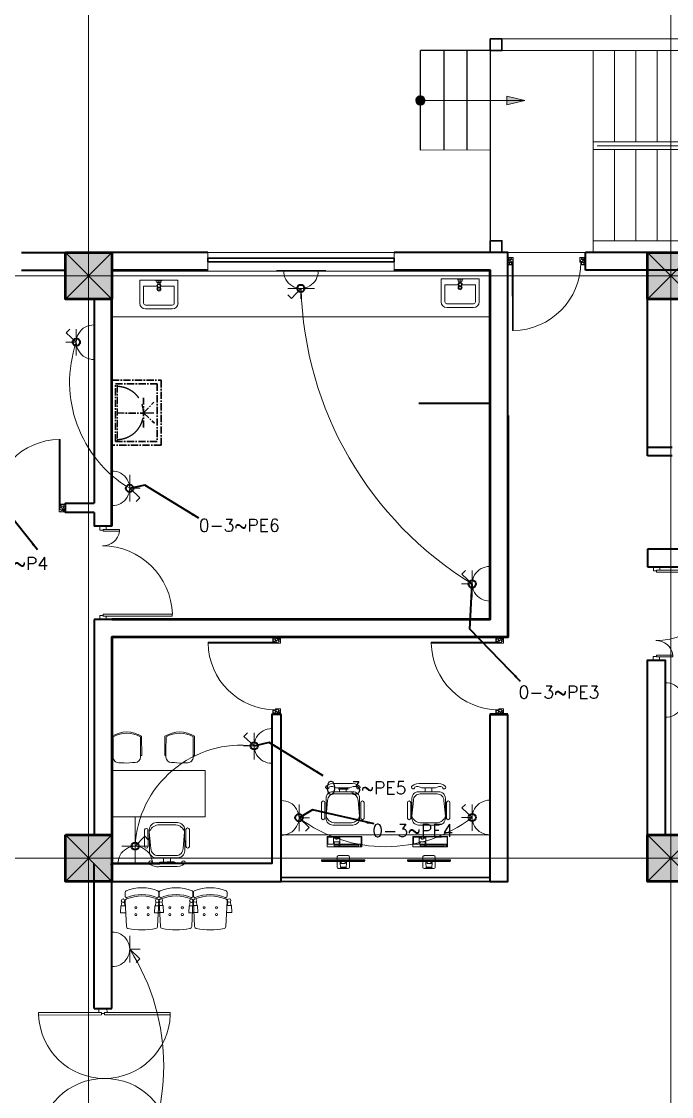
# Model space of a CAD drawing. Header units: millimetres. Extents: x 2399484 to 3337895, y 3598750 to 3969149.
# Drawn here: x 2446661 to 2455036, y 3833148 to 3846992 of the extents above; entities that cross this region are included whole.
import ezdxf

# ---------------------------------------------------------------- set-up
doc = ezdxf.new("R2010")
doc.units = ezdxf.units.MM
doc.header["$MEASUREMENT"] = 0
doc.linetypes.add('CENTER', pattern=[2, 1.25, -0.25, 0.25, -0.25])
doc.linetypes.add('DASHED', pattern=[0.75, 0.5, -0.25])
for name, color, linetype, lineweight in [('0newfurnture', 30, 'Continuous', 15), ('centreline', 52, 'CENTER', 5), ('Column-0.5', 14, 'Continuous', 50), ('Dimension- 0.15', 114, 'Continuous', 15), ('Dimension-137.5', 86, 'Continuous', 13), ('door', 41, 'Continuous', 5), ('Door Opening-0.09', 253, 'Continuous', 9), ('Frame-0.3', 24, 'Continuous', 30), ('furniture', 34, 'Continuous', 15), ('Furniture Hospital-0.09', 44, 'Continuous', 9), ('Hatch', 9, 'Continuous', 9), ('hidden lines', 205, 'DASHED', 5), ('Metal  workt-0.2', 13, 'Continuous', 20), ('Power Sockets City supply', 141, 'Continuous', 13), ('Sill Level', 140, 'Continuous', 20), ('stairs', 6, 'Continuous', 25), ('wall 0.4', 7, 'Continuous', 40), ('Wall-0.5', 7, 'Continuous', 50), ('WINDOW', 152, 'Continuous', 30), ('Windows Plan', 152, 'Continuous', 35)]:
    doc.layers.add(name, color=color, linetype=linetype, lineweight=lineweight)
doc.layers.add('power socket 3phase line', color=54, linetype='CENTER')
doc.layers.add('Wires', color=1, linetype='Continuous')
doc.styles.add('romans', font='romans.shx')
doc.styles.get("Standard").update_dxf_attribs({"font": 'arial.ttf'})
doc.dimstyles.get("Standard").update_dxf_attribs({"dimtxt": 500, "dimasz": 100, "dimexe": 100, "dimexo": 200, "dimgap": 0.09, "dimtad": 0, "dimtoh": 1, "dimdec": 0, "dimzin": 0, "dimdsep": 46, "dimtxsty": 'Standard', "dimblk": 'DOT', "dimcen": 0, "dimclrd": 256, "dimclre": 256, "dimclrt": 256, "dimadec": 0, "dimazin": 0, "dimtfac": 1, "dimtdec": 0, "dimtofl": 0, "dimtmove": 0, "dimatfit": 3, "dimfxl": 1, "dimtolj": 1, "dimtzin": 0, "dimlwd": -1, "dimlwe": -1, "dimarcsym": 1})

# ---------------------------------------------------------------- blocks, each defined once
blk = doc.blocks.new('sems')
at = {"layer": 'Dimension- 0.15', "ltscale": 5}
h = blk.add_hatch(dxfattribs=at)
h.set_pattern_fill('ANSI31', color=256, scale=25.555556)
h.set_pattern_definition([(45, (55035.0093, 4945698.8337), (-2.258813329, 2.258813329), [])])
h.paths.add_polyline_path([(2173550, 4150430), (2173550, 4150489), (2173491, 4150489, 0.414214)])
h.paths.add_polyline_path([(2173550, 4150430, 0.414214), (2173609, 4150489), (2173550, 4150489)])
h.paths.add_polyline_path([(2173550, 4150489), (2173609, 4150489, 0.414214), (2173550, 4150548)])
h.paths.add_polyline_path([(2173491, 4150489), (2173550, 4150489), (2173550, 4150548, 0.414214)])
for p, q in [((2174664, 4150546), (2174664, 4150431)), ((2174894, 4150489), (2174664, 4150546)), ((2174664, 4150431), (2174894, 4150489))]:
    blk.add_line(p, q, dxfattribs=at)
blk.add_lwpolyline([(2174664, 4150489), (2173550, 4150489)], dxfattribs=at)
blk.add_circle((2173550, 4150489), 59.1, dxfattribs=at)
blk.add_solid([(2174664, 4150546), (2174894, 4150489), (2174664, 4150431)], dxfattribs=at)
at = {"layer": 'Dimension-137.5', "ltscale": 5}
blk.add_line((2174664, 4150489), (2174894, 4150489), dxfattribs=at)
at = {"layer": 'Frame-0.3'}
for points in [[(2174450, 4151281), (2174450, 4151131), (2174600, 4151131), (2174600, 4151281)], [(2177075, 4151281), (2177075, 4151131), (2177225, 4151131), (2177225, 4151281)], [(2179700, 4151281), (2179700, 4151131), (2179850, 4151131), (2179850, 4151281)], [(2174450, 4148681), (2174450, 4148531), (2174600, 4148531), (2174600, 4148681)], [(2177075, 4148531), (2177075, 4148681), (2177225, 4148681), (2177225, 4148531)], [(2179700, 4148531), (2179700, 4148681), (2179850, 4148681), (2179850, 4148531)]]:
    blk.add_lwpolyline(points, close=True, dxfattribs=at)
at = {"layer": 'Metal  workt-0.2', "ltscale": 5}
for p, q in [((2174600, 4151281), (2179700, 4151281)), ((2175775, 4151131), (2175775, 4149956)), ((2176050, 4151131), (2176050, 4149956)), ((2176325, 4151131), (2176325, 4149956)), ((2176600, 4151131), (2176600, 4149956)), ((2176875, 4151131), (2176875, 4149956)), ((2177150, 4151131), (2177150, 4149956)), ((2177425, 4151131), (2177425, 4149956)), ((2177700, 4151131), (2177700, 4149956)), ((2177975, 4151131), (2177975, 4149956)), ((2178250, 4151131), (2178250, 4149956)), ((2178525, 4151131), (2178525, 4149956)), ((2179700, 4148681), (2179700, 4151131)), ((2175775, 4149856), (2175775, 4148681)), ((2176050, 4149856), (2176050, 4148681)), ((2176325, 4149856), (2176325, 4148681)), ((2176600, 4149856), (2176600, 4148681)), ((2176875, 4149856), (2176875, 4148681)), ((2177150, 4149856), (2177150, 4148681)), ((2177425, 4149856), (2177425, 4148681)), ((2177700, 4149856), (2177700, 4148681)), ((2177975, 4149856), (2177975, 4148681)), ((2178250, 4149856), (2178250, 4148681)), ((2178525, 4149856), (2178525, 4148681)), ((2175775, 4148531), (2174600, 4148531))]:
    blk.add_line(p, q, dxfattribs=at)
at = {"layer": 'Metal  workt-0.2'}
for points in [[(2177075, 4148531), (2179850, 4148531), (2179850, 4151131), (2174450, 4151131), (2174450, 4148531), (2174600, 4148531)], [(2179700, 4151131), (2174600, 4151131)], [(2174450, 4149851), (2173550, 4149847)], [(2179700, 4148681), (2175775, 4148681), (2175775, 4148531), (2176745, 4148531)]]:
    blk.add_lwpolyline(points, dxfattribs=at)
for points in [[(2175775, 4149956), (2175775, 4149856), (2178525, 4149856), (2178525, 4149956)], [(2175825, 4149906), (2175825, 4149906), (2178475, 4149906), (2178475, 4149906)]]:
    blk.add_lwpolyline(points, close=True, dxfattribs=at)
at = {"layer": 'stairs', "ltscale": 5}
for p, q in [((2174450, 4151281), (2174450, 4148531)), ((2173850, 4151131), (2173850, 4149848)), ((2174150, 4151131), (2174150, 4149849))]:
    blk.add_line(p, q, dxfattribs=at)
for points in [[(2173550, 4149847), (2173550, 4151131)], [(2174450, 4151131), (2173550, 4151131)]]:
    blk.add_lwpolyline(points, dxfattribs=at)
blk = doc.blocks.new('desk')
at = {"layer": 'Furniture Hospital-0.09', "lineweight": 0}
for p, q in [((82779.05, -33204.54), (82778.82, -33204.74)), ((82778.82, -33226.13), (82778.82, -33204.74)), ((82778.08, -33213.81), (82775.81, -33213.97)), ((82775.81, -33214.25), (82775.92, -33214.25)), ((82775.81, -33214.27), (82775.9, -33214.27)), ((82775.92, -33212.3), (82778.82, -33212.3)), ((82777.66, -33214.44), (82778.55, -33214.44)), ((82777.66, -33214.46), (82777.66, -33214.44)), ((82777.66, -33214.46), (82778.82, -33214.46)), ((82777.78, -33216.4), (82777.78, -33214.46)), ((82779.63, -33212.3), (82781.02, -33212.3)), ((82775.81, -33216.59), (82775.9, -33216.59)), ((82775.81, -33216.61), (82775.92, -33216.61)), ((82778.08, -33217.05), (82775.81, -33216.89)), ((82775.92, -33218.56), (82778.82, -33218.56)), ((82777.66, -33216.4), (82778.82, -33216.4)), ((82777.66, -33216.43), (82777.66, -33216.4)), ((82777.66, -33216.43), (82778.55, -33216.43)), ((82779.63, -33218.56), (82781.02, -33218.56)), ((82778.82, -33226.13), (82779.05, -33226.32))]:
    blk.add_line(p, q, dxfattribs=at)
at = {"layer": 'Furniture Hospital-0.09', "lineweight": 0, "ltscale": 100}
for p, q in [((82786.19, -33223.54), (82786.19, -33206.09)), ((82786.19, -33206.09), (82791.32, -33206.09)), ((82786.51, -33207.8), (82787.14, -33207.8)), ((82786.51, -33217.09), (82786.51, -33207.8)), ((82786.57, -33206.96), (82786.57, -33206.39)), ((82786.57, -33206.39), (82787.14, -33206.39)), ((82787.14, -33206.96), (82786.57, -33206.96)), ((82787.14, -33206.39), (82787.14, -33206.96)), ((82787.14, -33207.8), (82787.14, -33217.09)), ((82787.44, -33217.12), (82787.44, -33206.33)), ((82787.44, -33206.33), (82791.11, -33206.33)), ((82791.11, -33206.33), (82791.11, -33217.12)), ((82791.32, -33206.09), (82791.32, -33223.54)), ((82787.14, -33217.09), (82786.51, -33217.09)), ((82786.54, -33219.95), (82786.54, -33217.6)), ((82786.54, -33217.6), (82787.14, -33217.6)), ((82787.14, -33219.95), (82786.54, -33219.95)), ((82787.14, -33217.6), (82787.14, -33219.95)), ((82791.11, -33217.12), (82787.44, -33217.12)), ((82787.5, -33220.04), (82787.5, -33217.45)), ((82787.5, -33217.45), (82788.59, -33217.45)), ((82788.59, -33217.45), (82788.59, -33220.04)), ((82790.03, -33219.2), (82790.03, -33218.45)), ((82790.03, -33218.45), (82790.54, -33218.45)), ((82790.54, -33219.2), (82790.03, -33219.2)), ((82790.54, -33217.57), (82790.99, -33217.57)), ((82790.54, -33218.45), (82790.54, -33217.57)), ((82790.54, -33220.07), (82790.54, -33219.2)), ((82790.99, -33217.57), (82790.99, -33220.07)), ((82791.32, -33223.54), (82786.19, -33223.54)), ((82788.59, -33220.04), (82787.5, -33220.04)), ((82787.5, -33223.2), (82787.5, -33220.34)), ((82787.5, -33220.34), (82791.08, -33220.34)), ((82791.08, -33223.2), (82787.5, -33223.2)), ((82790.99, -33220.07), (82790.54, -33220.07)), ((82791.08, -33220.34), (82791.08, -33223.2))]:
    blk.add_line(p, q, dxfattribs=at)
at = {"layer": 'Furniture Hospital-0.09', "ltscale": 6}
for p, q in [((82800.5, -33204.96), (82808.49, -33204.96)), ((82800.5, -33206.58), (82808.49, -33206.58)), ((82813.91, -33213.95), (82815.89, -33213.95)), ((82813.91, -33217.32), (82815.89, -33217.32)), ((82800.5, -33224.69), (82808.49, -33224.69)), ((82800.5, -33226.31), (82808.49, -33226.31))]:
    blk.add_line(p, q, dxfattribs=at)
at = {"layer": 'Furniture Hospital-0.09', "lineweight": 0}
for points in [[(82779.63, -33226.32), (82779.63, -33204.54), (82779.05, -33204.54), (82779.05, -33226.32), (82779.63, -33226.32)], [(82775.23, -33217.86), (82775.23, -33213)], [(82775.81, -33216.89), (82775.81, -33213.97)], [(82775.9, -33216.59), (82775.9, -33214.27)], [(82775.92, -33216.61), (82775.92, -33214.25)], [(82781.72, -33217.86), (82781.72, -33213)]]:
    blk.add_lwpolyline(points, dxfattribs=at)
at = {"layer": 'Furniture Hospital-0.09', "ltscale": 6}
for points in [[(82797.14, -33215.63), (82797.14, -33210.58, -0.414214), (82800.51, -33207.21), (82810.61, -33207.21, -0.418376), (82813.91, -33210.58), (82813.91, -33215.63)], [(82798.2, -33215.63), (82798.2, -33211.34, -0.28028), (82801.57, -33207.21), (82809.51, -33207.97, -0.418376), (82812.81, -33211.34), (82812.81, -33215.63)], [(82816.29, -33208.59, -0.214578), (82815.89, -33212.17), (82815.89, -33215.63)], [(82816.6, -33207.07, -0.207066), (82818.07, -33212.19), (82818.07, -33215.63)], [(82797.14, -33215.63), (82797.14, -33220.69, 0.414214), (82800.51, -33224.06), (82810.61, -33224.06, 0.418376), (82813.91, -33220.69), (82813.91, -33215.63)], [(82798.2, -33215.63), (82798.2, -33219.93, 0.28028), (82801.57, -33224.06), (82809.51, -33223.3, 0.418376), (82812.81, -33219.93), (82812.81, -33215.63)], [(82816.29, -33222.68, 0.214578), (82815.89, -33219.1), (82815.89, -33215.63)], [(82816.6, -33224.2, 0.207066), (82818.07, -33219.08), (82818.07, -33215.63)]]:
    blk.add_lwpolyline(points, format="xyb", dxfattribs=at)
at = {"layer": 'Furniture Hospital-0.09', "lineweight": 0}
for points in [[(82778.08, -33213.81, -0.263666), (82778.48, -33213.95), (82778.55, -33214.07), (82778.55, -33214.44)], [(82778.08, -33217.05, 0.263666), (82778.48, -33216.91), (82778.55, -33216.79), (82778.55, -33216.43)]]:
    blk.add_lwpolyline(points, format="xyb", dxfattribs=at)
for centre, radius in [((82775.38, -33213.84), 0.0699), ((82775.38, -33214.41), 0.0699), ((82779.34, -33213.98), 0.0463), ((82775.38, -33214.99), 0.0699), ((82775.38, -33215.57), 0.0699), ((82775.38, -33216.15), 0.0699), ((82775.38, -33216.73), 0.0699), ((82775.38, -33217.31), 0.0699), ((82775.38, -33217.89), 0.0699), ((82779.34, -33216.88), 0.0463)]:
    blk.add_circle(centre, radius, dxfattribs=at)
at = {"layer": 'Furniture Hospital-0.09', "ltscale": 6}
for centre, radius, start, end in [((82800.65, -33205.77), 0.824, 100.5781, 259.642), ((82808.49, -33205.77), 0.812, 270, 90), ((82816.19, -33207.78), 0.823, 59.8228, 277.5348), ((82800.65, -33225.5), 0.824, 100.358, 259.4219), ((82808.49, -33225.5), 0.812, 270, 90), ((82816.19, -33223.49), 0.823, 82.4652, 300.1772)]:
    blk.add_arc(centre, radius, start, end, dxfattribs=at)
at = {"layer": 'Furniture Hospital-0.09', "lineweight": 0}
for centre, start, end in [((82775.92, -33213), 90, 180), ((82781.02, -33213), 0, 90), ((82775.92, -33217.86), 180, 270), ((82781.02, -33217.86), 270, 0)]:
    blk.add_arc(centre, 0.695, start, end, dxfattribs=at)
blk = doc.blocks.new("door 3'3")
at = {"layer": 'door'}
for p, q in [((82769.36, -31237.4), (82769.36, -31203.37)), ((82769.84, -31203.37), (82769.36, -31203.37)), ((82769.84, -31237.4), (82769.84, -31203.37))]:
    blk.add_line(p, q, dxfattribs=at)
at = {"layer": 'door', "ltscale": 80}
for points in [[(82769.84, -31239.84), (82767.36, -31239.84), (82767.36, -31239.37), (82766.88, -31239.37), (82766.88, -31236.38), (82767.36, -31236.38), (82767.36, -31235.91), (82769.36, -31235.91), (82769.36, -31237.4), (82769.84, -31237.4)], [(82802.93, -31239.84), (82805.41, -31239.84), (82805.41, -31239.37), (82805.88, -31239.37), (82805.88, -31236.38), (82805.41, -31236.38), (82805.41, -31235.91), (82803.4, -31235.91), (82803.4, -31237.4), (82802.93, -31237.4)]]:
    blk.add_lwpolyline(points, close=True, dxfattribs=at)
blk.add_arc((82769.36, -31237.4), 34.04, 0, 89.2047, dxfattribs=at)
at = {"layer": 'Hatch'}
for centre, radius, start, end in [((82767.7, -31239.85), 2.68, 36.7582, 107.5329), ((82768.07, -31239.12), 3.04, 64.8198, 103.5348), ((82757.2, -31236.2), 10.64, 342.6842, 1.6014), ((82764.36, -31235.92), 4.57, 311.0325, 0.2101), ((82805.07, -31239.85), 2.68, 72.4671, 143.2418), ((82804.7, -31239.12), 3.04, 76.4652, 115.1802), ((82808.41, -31235.92), 4.57, 179.7899, 228.9675), ((82815.57, -31236.2), 10.64, 178.3986, 197.3158), ((82767.27, -31240.34), 1.96, 14.7681, 101.3525), ((82767.3, -31236.13), 3.25, 271.0473, 321.5319), ((82805.47, -31236.13), 3.25, 218.4681, 268.9527), ((82805.49, -31240.34), 1.96, 78.6475, 165.2319)]:
    blk.add_arc(centre, radius, start, end, dxfattribs=at)
blk = doc.blocks.new('MAIN DOOR')
at = {"layer": 'door', "ltscale": 1000}
for points in [[(2313.47, 188.53), (2347.4, 188.53), (2347.4, 187.28), (2313.47, 187.28)], [(2381.32, 188.53), (2348.88, 188.53), (2348.88, 187.28), (2381.32, 187.28)]]:
    blk.add_lwpolyline(points, close=True, dxfattribs=at)
for points in [[(2346.08, 190.6), (2346.08, 188.53)], [(2348.88, 188.12), (2347.4, 188.12), (2347.4, 188.53), (2346.08, 188.53), (2346.08, 190.6), (2350.2, 190.6)], [(2347.4, 188.12), (2348.88, 188.12), (2348.88, 188.53), (2350.2, 188.53), (2350.2, 190.6), (2346.08, 190.6)], [(2350.2, 190.6), (2350.2, 188.53)], [(2313.41, 120.66), (2347.33, 120.66), (2347.33, 121.91), (2313.41, 121.91), (2313.41, 120.66)], [(2381.26, 120.66), (2348.82, 120.66), (2348.82, 121.91), (2381.26, 121.91), (2381.26, 120.66)], [(2348.82, 121.07), (2347.33, 121.07), (2347.33, 120.66), (2346.01, 120.66), (2346.01, 118.6), (2350.14, 118.6)], [(2347.33, 121.07), (2348.82, 121.07), (2348.82, 120.66), (2350.14, 120.66), (2350.14, 118.6), (2346.01, 118.6)], [(2346.01, 118.6), (2346.01, 120.66)], [(2350.14, 118.6), (2350.14, 120.66)]]:
    blk.add_lwpolyline(points, dxfattribs=at)
at = {"layer": 'Door Opening-0.09', "ltscale": 1000}
for centre, radius, start, end in [((2347.4, 188.53), 33.94, 182.1168, 357.8826), ((2347.33, 120.66), 33.95, 2.1167, 177.8826)]:
    blk.add_arc(centre, radius, start, end, dxfattribs=at)
at = {"layer": 'WINDOW', "ltscale": 5}
blk.add_line((2350.14, 190.6), (2350.14, 190.6), dxfattribs=at)
blk = doc.blocks.new("door 5'")
at = {"layer": 'door', "ltscale": 1000}
for points in [[(2177525, 4317078), (2177525, 4317062), (2177516, 4317062), (2177516, 4317020), (2177473, 4317020), (2177474, 4317105)], [(2177525, 4317062), (2177525, 4317105), (2177474, 4317105), (2177473, 4317020)], [(2177474, 4317105), (2177516, 4317105)], [(2178697, 4316120), (2178697, 4317060), (2178671, 4317060), (2178671, 4316120), (2178697, 4316120)], [(2178689, 4317076), (2178689, 4317060), (2178697, 4317060), (2178697, 4317018), (2178740, 4317018), (2178740, 4317104)], [(2178689, 4317060), (2178689, 4317104), (2178740, 4317104), (2178740, 4317018)], [(2177473, 4317020), (2177516, 4317020)], [(2178740, 4317018), (2178697, 4317018)]]:
    blk.add_lwpolyline(points, dxfattribs=at)
blk.add_lwpolyline([(2177516, 4316839), (2177516, 4317062), (2177543, 4317062), (2177543, 4316839)], close=True, dxfattribs=at)
at = {"layer": 'Door Opening-0.09', "ltscale": 1000}
for centre, radius, start, end in [((2177516, 4317062), 224, 276.6944, 2.344), ((2178697, 4317076), 957, 180.3416, 268.4244)]:
    blk.add_arc(centre, radius, start, end, dxfattribs=at)
at = {"layer": 'WINDOW', "ltscale": 5}
blk.add_line((2177474, 4317104), (2177474, 4317104), dxfattribs=at)
blk = doc.blocks.new('2ft column')
at = {"layer": 'Hatch', "ltscale": 5}
h = blk.add_hatch(color=256, dxfattribs=at)
h.dxf.hatch_style = 1
h.paths.add_polyline_path([(2207385, 4176559), (2207985, 4176559), (2207985, 4175959), (2207385, 4175959)])
at = {"layer": 'Column-0.5', "ltscale": 5}
blk.add_lwpolyline([(2207385, 4176559), (2207985, 4176559), (2207985, 4175959), (2207385, 4175959)], close=True, dxfattribs=at)
at = {"layer": 'Defpoints', "ltscale": 5}
for points in [[(2207985, 4176559), (2207385, 4175959)], [(2207985, 4175959), (2207385, 4176559)]]:
    blk.add_lwpolyline(points, dxfattribs=at)
blk = doc.blocks.new('main grid')
at = {"layer": 'centreline', "ltscale": 5}
for p, q in [((2526411, 4018930), (2526411, 3987284)), ((2533911, 4018930), (2533911, 3991299)), ((2559988, 4011172), (2515645, 4011172)), ((2559988, 4003672), (2515645, 4003672))]:
    blk.add_line(p, q, dxfattribs=at)
at = {"layer": 'Hatch'}
for p in [(318726, -165087), (326226, -165087), (318726, -172587), (326226, -172587)]:
    blk.add_blockref('2ft column', p, dxfattribs=at)
blk = doc.blocks.new('d1')
at = {"layer": 'door'}
for p, q in [((2442.75, 10745.72), (2408.32, 10745.72)), ((2442.75, 10746.15), (2408.33, 10746.15)), ((2408.33, 10746.15), (2408.33, 10745.72))]:
    blk.add_line(p, q, dxfattribs=at)
at = {"layer": 'door', "ltscale": 80}
for points in [[(2445, 10779.7), (2445, 10781.99), (2444.56, 10781.99), (2444.56, 10782.43), (2441.8, 10782.43), (2441.8, 10781.99), (2441.36, 10781.99), (2441.36, 10780.14), (2442.75, 10780.14), (2442.75, 10779.7)], [(2445, 10746.15), (2445, 10743.87), (2444.56, 10743.87), (2444.56, 10743.43), (2441.8, 10743.43), (2441.8, 10743.87), (2441.36, 10743.87), (2441.36, 10745.72), (2442.75, 10745.72), (2442.75, 10746.15)]]:
    blk.add_lwpolyline(points, close=True, dxfattribs=at)
at = {"layer": 'Door Opening-0.09', "ltscale": 80}
blk.add_arc((2442.75, 10745.72), 34.42, 90, 179.274, dxfattribs=at)
at = {"layer": 'hidden lines'}
for centre, radius, start, end in [((2441.64, 10791.37), 9.82, 268.3986, 287.3158), ((2441.38, 10784.76), 4.22, 269.7899, 318.9675), ((2444.33, 10781.34), 2.81, 166.4652, 205.1802), ((2445.01, 10781.68), 2.48, 162.4671, 233.2418), ((2441.57, 10782.05), 3, 308.4681, 358.9527), ((2445.46, 10782.07), 1.81, 168.6475, 255.2319), ((2441.38, 10741.1), 4.22, 41.0325, 90.2101), ((2444.33, 10744.52), 2.81, 154.8198, 193.5348), ((2445.01, 10744.18), 2.48, 126.7582, 197.5329), ((2441.57, 10743.81), 3, 1.0473, 51.5319), ((2445.46, 10743.79), 1.81, 104.7681, 191.3525), ((2441.64, 10734.49), 9.82, 72.6842, 91.6014)]:
    blk.add_arc(centre, radius, start, end, dxfattribs=at)
blk = doc.blocks.new('TAP')
at = {"layer": 'Furniture Hospital-0.09', "linetype": 'Continuous'}
for p, q in [((0, 38), (0, -38)), ((5, 38), (0, 38)), ((5, 38), (5, -38)), ((30, 25), (5, 25)), ((30, 0), (5, 0)), ((30, 25), (30, -25)), ((56, 16), (30, 16)), ((51, 7), (48, 8)), ((59, 19), (57, 22)), ((73, 24), (73, 27)), ((88, 20), (89, 22)), ((97, 15), (125, 12)), ((97, 8), (100, 9)), ((5, -38), (0, -38)), ((30, -25), (5, -25)), ((56, -16), (30, -16)), ((51, -8), (48, -9)), ((60, -20), (58, -22)), ((74, -24), (74, -27)), ((88, -19), (90, -22)), ((97, -7), (100, -8)), ((97, -15), (125, -12))]:
    blk.add_line(p, q, dxfattribs=at)
for radius in [21.2, 19.7]:
    blk.add_circle((74, 0), radius, dxfattribs=at)
for centre, radius, start, end in [((74, 0), 27.2, 163.0512, 199.0512), ((74, 0), 24.2, 127.0512, 163.0512), ((74, 0), 27.2, 91.0512, 127.0512), ((74, 0), 24.2, 55.0512, 91.0512), ((74, 0), 27.2, 19.0512, 55.0512), ((74, 0), 24.2, 343.0512, 19.0512), ((95, 0), 32.6, 337.45, 22.55), ((74, 0), 24.2, 199.0512, 235.0512), ((74, 0), 27.2, 235.0512, 271.0512), ((74, 0), 24.2, 271.0512, 307.0512), ((74, 0), 27.2, 307.0512, 343.0512)]:
    blk.add_arc(centre, radius, start, end, dxfattribs=at)
blk = doc.blocks.new('bazin')
at = {"layer": '0newfurnture', "ltscale": 5}
for p, q in [((2434577, 4011590), (2435069, 4011590)), ((2434577, 4011295), (2434577, 4011590)), ((2434626, 4011295), (2434626, 4011516)), ((2434626, 4011516), (2434799, 4011516)), ((2434847, 4011516), (2435020, 4011516)), ((2435020, 4011516), (2435020, 4011295)), ((2435069, 4011590), (2435069, 4011295)), ((2434996, 4011270), (2434651, 4011270)), ((2434996, 4011221), (2434651, 4011221))]:
    blk.add_line(p, q, dxfattribs=at)
blk.add_circle((2434823, 4011477), 25.6, dxfattribs=at)
for centre, radius, start, end in [((2434651, 4011295), 73.8, 180, 270), ((2434651, 4011295), 24.6, 180, 270), ((2434996, 4011295), 73.8, 270, 0), ((2434996, 4011295), 24.6, 270, 0)]:
    blk.add_arc(centre, radius, start, end, dxfattribs=at)
at = {"layer": '0newfurnture', "ltscale": 5, "xscale": 0.9842520018725999, "yscale": 0.9842520018725999, "zscale": 0.9842520018725999, "rotation": 270}
blk.add_blockref('TAP', (2434823, 4011590), dxfattribs=at)
blk = doc.blocks.new('BANCAS')
at = {"layer": 'Furniture Hospital-0.09'}
for p, q in [((-0.236, -0.247), (-0.314, -0.247)), ((-0.309, -0.347), (-0.314, -0.247)), ((0.314, -0.25), (0.236, -0.25)), ((0.309, -0.35), (0.314, -0.25)), ((-0.241, -0.347), (-0.309, -0.347)), ((-0.294, -0.405), (-0.3, -0.347)), ((-0.256, -0.405), (-0.25, -0.347)), ((0.309, -0.35), (0.241, -0.35)), ((0.256, -0.409), (0.25, -0.35)), ((0.294, -0.409), (0.3, -0.35))]:
    blk.add_line(p, q, dxfattribs=at)
blk.add_lwpolyline([(0.227, -0.048, 0.346546), (0.203, -0.019, 0.095695), (-0.203, -0.019, 0.346546), (-0.227, -0.048), (-0.244, -0.417, 0.318973), (-0.225, -0.447, 0.193005), (0.225, -0.447, 0.318973), (0.244, -0.417)], format="xyb", close=True, dxfattribs=at)
blk.add_lwpolyline([(-0.245, -0.522), (-0.245, -0.489, -0.522832), (-0.218, -0.471, 0.18), (0.218, -0.471, -0.522832), (0.245, -0.489), (0.245, -0.547, -0.306573), (0.232, -0.565, -0.192782), (-0.232, -0.565, -0.306573), (-0.245, -0.547), (-0.245, -0.504)], format="xyb", dxfattribs=at)
for centre, radius in [((-0.09, -0.22), 0.015), ((-0.09, -0.32), 0.015), ((0.09, -0.22), 0.015), ((0.09, -0.32), 0.015), ((-0.275, -0.422), 0.025), ((0.275, -0.425), 0.025)]:
    blk.add_circle(centre, radius, dxfattribs=at)
blk = doc.blocks.new('A$C72AE6952')
at = {"ltscale": 20, "xscale": 800, "yscale": 800, "zscale": 800, "row_count": 1, "column_count": 3, "row_spacing": 0, "column_spacing": 440.0000000000001}
blk.add_blockref('BANCAS', (-440, 0), dxfattribs=at)
blk = doc.blocks.new('ADHIKRIT')
at = {"layer": 'furniture'}
for p, q in [((900, 1351), (0, 1351)), ((0, 1351), (0, -450)), ((0, 741), (0, 1351)), ((900, -450), (900, 1351)), ((-245, 1046), (-569, 1047)), ((1187, 1121), (1153, 1121)), ((1187, 1145), (1558, 1147)), ((1187, 1145), (1187, 1121)), ((1187, 1121), (1545, 1123)), ((-245, 980), (-569, 981)), ((1048, 956), (1048, 1014)), ((-789, 683), (-869, 683)), ((1050, 758), (1050, 711)), ((1050, 700), (1050, 711)), ((-789, 547), (-869, 547)), ((1189, 595), (1157, 595)), ((1187, 595), (1187, 571)), ((1187, 571), (1558, 573)), ((1189, 595), (1286, 595)), ((1287, 595), (1545, 597)), ((-247, 247), (-571, 248)), ((-900, 0), (0, 0)), ((-900, -450), (-900, 0)), ((-247, 182), (-571, 182)), ((1189, 102), (1157, 102)), ((1187, 126), (1558, 124)), ((1187, 102), (1187, 126)), ((1189, 102), (1286, 101)), ((1287, 101), (1545, 100)), ((1050, -4), (1050, -14)), ((1050, -61), (1050, -14)), ((1048, -260), (1048, -318)), ((0, -450), (-900, -450)), ((0, -450), (900, -450)), ((1187, -425), (1153, -425)), ((1187, -425), (1545, -426)), ((1187, -449), (1187, -425)), ((1187, -449), (1558, -450))]:
    blk.add_line(p, q, dxfattribs=at)
for points in [[(-897, 962, 0.207066), (-957, 755), (-957, 615)], [(-885, 900, 0.214578), (-869, 755), (-869, 615)], [(-110, 614), (-109, 818, 0.414214), (-246, 955), (-655, 956, 0.418376), (-789, 820), (-789, 615)], [(-153, 614), (-152, 788, 0.28028), (-288, 955), (-610, 925, 0.418376), (-744, 789), (-745, 615)], [(-899, 268, -0.207066), (-958, 476), (-957, 615)], [(-886, 330, -0.214578), (-870, 475), (-869, 615)], [(-110, 614), (-110, 409, -0.414214), (-247, 273), (-656, 274, -0.418376), (-790, 410), (-789, 615)], [(-153, 614), (-153, 440, -0.28028), (-290, 273), (-612, 304, -0.418376), (-745, 441), (-745, 615)]]:
    blk.add_lwpolyline(points, format="xyb", dxfattribs=at)
for centre, radius, start, end in [((-569, 1014), 32.9, 89.8702, 269.8702), ((-245, 1013), 32.9, 269.8702, 89.8702), ((1154, 1015), 106, 90.3083, 180.3083), ((1203, 1157), 39.5, 294.3355, 296.5711), ((1099, 860), 518, 329.4756, 30.5244), ((1099, 860), 542, 328.0257, 31.9845), ((-881, 933), 33.3, 262.3354, 120.0474), ((1753, 864), 711, 172.5908, 188.6233), ((1157, 701), 106, 180.3083, 270.3083), ((-882, 297), 33.3, 239.693, 97.4051), ((-571, 215), 32.9, 89.8702, 269.8702), ((-253, 214), 33.4, 280.4483, 79.5122), ((1157, -4), 106, 89.6917, 179.6917), ((1099, -163), 518, 329.4756, 30.5244), ((1099, -163), 542, 328.0155, 31.9743), ((1753, -168), 711, 171.3767, 187.4092), ((1154, -319), 106, 179.6917, 269.6917), ((1203, -461), 39.5, 63.4289, 65.6645)]:
    blk.add_arc(centre, radius, start, end, dxfattribs=at)
blk = doc.blocks.new('w1')
at = {"layer": 'Sill Level'}
blk.add_lwpolyline([(2460641, 3827503), (2460641, 3825103), (2460401, 3825103), (2460401, 3827503)], close=True, dxfattribs=at)
at = {"layer": 'Windows Plan'}
blk.add_lwpolyline([(2460521, 3825103), (2460521, 3827503), (2460473, 3827503), (2460473, 3825103)], close=True, dxfattribs=at)
blk = doc.blocks.new('15A N soc')
at = {"layer": 'Power Sockets City supply', "color": 244, "lineweight": 13, "true_color": 0x991b1e}
for p, q in [((52222.5612, 99516.2064), (52222.5611, 99516.2603)), ((52222.5612, 99516.2064), (52222.6099, 99516.2585)), ((52222.6099, 99516.2585), (52222.6282, 99516.2401)), ((52222.6282, 99516.2064), (52222.4926, 99516.2064)), ((52222.4338, 99516.1156), (52222.6863, 99516.1156))]:
    blk.add_line(p, q, dxfattribs=at)
blk.add_arc((52222.5612, 99516.1182), 0.0881, 358.32, 181.68, dxfattribs=at)
blk = doc.blocks.new('3 ph sock')
at = {"color": 2, "ltscale": 5}
blk.add_line((-44666.12, -38223.8), (-44666.12, -38222), dxfattribs=at)
at = {"ltscale": 5}
blk.add_arc((-44666.12, -38228.39), 4.59, 0, 180, dxfattribs=at)
at = {"layer": 'power socket 3phase line', "color": 1, "lineweight": 35}
blk.add_line((-44666.12, -38223.8), (-44668, -38222), dxfattribs=at)
at = {"layer": 'power socket 3phase line', "color": 5, "lineweight": 35}
blk.add_line((-44666.12, -38223.8), (-44664.34, -38221.91), dxfattribs=at)
at = {"layer": 'power socket 3phase line', "lineweight": 35}
for p, q in [((-44663.58, -38223.8), (-44668.73, -38223.8)), ((-44666.13, -38228.39), (-44666.08, -38223.8))]:
    blk.add_line(p, q, dxfattribs=at)
at = {"layer": 'power socket 3phase line', "lineweight": 25}
blk.add_line((-44670.92, -38228.39), (-44661.32, -38228.39), dxfattribs=at)
at = {"layer": 'power socket 3phase line', "lineweight": 35}
for points in [[(-44671.8, -38220.74), (-44660.56, -38220.74), (-44660.56, -38229.27), (-44671.8, -38229.27)], [(-44671.19, -38221.43), (-44661.18, -38221.43), (-44661.18, -38228.66), (-44671.19, -38228.66)]]:
    blk.add_lwpolyline(points, close=True, dxfattribs=at)
blk = doc.blocks.new('_Dot')
at = {"color": 0, "linetype": 'ByBlock', "lineweight": -2}
blk.add_line((-0.5, 0), (-1, 0), dxfattribs=at)
at = {"color": 0, "linetype": 'ByBlock', "lineweight": -3, "const_width": 0.5}
blk.add_lwpolyline([(-0.25, 0, 1), (0.25, 0, 1)], format="xyb", close=True, dxfattribs=at)

msp = doc.modelspace()

# ---------------------------------------------------------------- linework, layer by layer
at = {"layer": '0newfurnture', "ltscale": 5}
msp.add_lwpolyline([(2451460.9, 3843787.8), (2452695.9, 3843787.8), (2452695.9, 3843187.8), (2447825.9, 3843187.8), (2447825.9, 3843787.8), (2449060.9, 3843787.8)], dxfattribs=at)
at = {"layer": 'centreline', "ltscale": 5}
msp.add_line((2455025.9, 3851476), (2455025.9, 3823845.1), dxfattribs=at)
at = {"layer": 'Furniture Hospital-0.09', "ltscale": 5}
msp.add_lwpolyline([(2450007.6, 3836517.8), (2452695.9, 3836517.8)], dxfattribs=at)
at = {"layer": 'wall 0.4', "ltscale": 5}
for p, q in [((2453925.9, 3843787.8), (2453925.9, 3844017.8)), ((2454725.9, 3841397.8), (2454725.9, 3843417.8)), ((2452695.9, 3842074.7), (2451781.2, 3842074.7)), ((2455045.9, 3841507.8), (2454725.9, 3841507.8)), ((2455045.9, 3841397.8), (2454725.9, 3841397.8)), ((2454725.9, 3840197.8), (2454725.9, 3839967.8)), ((2462825.9, 3840197.8), (2454725.9, 3840197.8)), ((2454725.9, 3839967.8), (2462595.9, 3839967.8)), ((2447825.9, 3834280.5), (2447825.9, 3836147.8)), ((2447595.9, 3834280.5), (2447825.9, 3834280.5))]:
    msp.add_line(p, q, dxfattribs=at)
for points in [[(2446660.9, 3844017.8), (2447225.9, 3844017.8)], [(2449060.9, 3844017.8), (2447825.9, 3844017.8)], [(2452925.9, 3841197.8), (2452925.9, 3844017.8), (2451460.9, 3844017.8)], [(2455537.6, 3844017.8), (2453925.9, 3844017.8)], [(2446660.9, 3843787.8), (2447225.9, 3843787.8)], [(2455537.6, 3843787.8), (2453925.9, 3843787.8)], [(2447595.9, 3843417.8), (2447595.9, 3840787.8)], [(2447595.9, 3840667.8), (2447225.9, 3840667.8), (2447225.9, 3840787.8), (2447595.9, 3840787.8)], [(2447595.9, 3840667.8), (2447595.9, 3840492.4)], [(2447825.9, 3840492.4), (2447595.9, 3840492.4)], [(2447595.9, 3839292.4), (2447595.9, 3836517.8)], [(2447825.9, 3839292.4), (2447595.9, 3839292.4)], [(2454725.9, 3836517.8), (2454725.9, 3838767.8), (2454955.9, 3838767.8), (2454955.9, 3836517.8)], [(2447825.9, 3835917.8), (2450007.6, 3835917.8), (2450007.6, 3838065.7), (2449887, 3838065.7), (2449887, 3836147.8), (2447825.9, 3836147.8)], [(2452695.9, 3838065.7), (2452695.9, 3835917.8), (2452925.9, 3835917.8), (2452925.9, 3838065.7)], [(2447595.9, 3834280.5), (2447595.9, 3836147.8)]]:
    msp.add_lwpolyline(points, dxfattribs=at)
at = {"layer": 'wall 0.4', "color": 3, "ltscale": 5}
for centre in [(2450260.9, 3843555.4), (2447366.9, 3842862), (2448054.8, 3840980.7), (2452466.9, 3839749), (2449658.1, 3837665.1), (2450236.5, 3836738.2), (2452466.9, 3836741.2), (2448125.8, 3836372.3)]:
    msp.add_circle(centre, 47.6, dxfattribs=at)
at = {"layer": 'Wall-0.5', "ltscale": 5}
msp.add_line((2452925.9, 3838065.7), (2452695.9, 3838065.7), dxfattribs=at)
for points in [[(2447825.9, 3843787.8), (2449060.9, 3843787.8)], [(2451460.9, 3843787.8), (2452695.9, 3843787.8), (2452695.9, 3839292.4), (2447825.9, 3839292.4)], [(2447825.9, 3840492.4), (2447825.9, 3843417.8)], [(2452925.9, 3841917.8), (2452925.9, 3839062.4), (2447825.9, 3839062.4), (2447825.9, 3836517.8)]]:
    msp.add_lwpolyline(points, dxfattribs=at)
at = {"layer": 'WINDOW', "ltscale": 5}
for points in [[(2450007.6, 3835968.9), (2452695.9, 3835968.9)], [(2450007.6, 3835917.8), (2452695.9, 3835917.8)]]:
    msp.add_lwpolyline(points, dxfattribs=at)
at = {"layer": 'Wires', "color": 5, "lineweight": 9}
for centre, radius, start, end in [((2454868.1, 3843682.7), 4606.9, 181.58389, 238.58664), ((2448870, 3842344.6), 1589, 161.07498, 239.13426), ((2449492.5, 3836302.6), 1370.4, 83.05889, 177.1733), ((2451349.8, 3838220.1), 1855.1, 233.12313, 307.02731)]:
    msp.add_arc(centre, radius, start, end, dxfattribs=at)
at = {"layer": 'Wires', "color": 2, "lineweight": 9}
msp.add_arc((2445708.9, 3833541.9), 2785.4, 327.37469, 32.62531, dxfattribs=at)

# ---------------------------------------------------------------- block references
at = {"layer": '0newfurnture', "ltscale": 5}
msp.add_blockref('main grid', (-78884.9, -167454.1), dxfattribs=at)
at = {"layer": '0newfurnture'}
for p in [(13608.2, -167930.7), (17489, -167913.1)]:
    msp.add_blockref('bazin', p, dxfattribs=at)
at = {"layer": 'door', "yscale": 0.9473750180788149, "zscale": 0.9473750180788149}
for p, xscale, rotation in [((6537443.5, 5903662.8), -0.9473750180788149, 90.00401332456309), ((6544573.5, 1775597.3), 0.9473750180788149, 89.9959866754369)]:
    msp.add_blockref("door 5'", p, dxfattribs=dict(at, xscale=xscale, rotation=rotation))
at = {"layer": 'Door Opening-0.09'}
for name, p, xscale, yscale, zscale, rotation in [('d1', (2177489.8, 3781099.2), -25.64102998076803, 25.64102998076803, 25.64102998076803, 270.0333351142592), ("door 3'3", (1651646.1, 5954216.1), -25.55555555555556, 25.55555555555556, 25.55555555555556, 90), ("door 3'3", (1654520.9, 5954216.1), -25.55555555555556, 25.55555555555556, 25.55555555555556, 90), ('MAIN DOOR', (2506410.2, 3837296.4), 24.99999476371197, 24.99999476371197, 24.99999476371197, 180.049735942377)]:
    msp.add_blockref(name, p, dxfattribs=dict(at, xscale=xscale, yscale=yscale, zscale=zscale, rotation=rotation))
at = {"layer": 'Door Opening-0.09', "xscale": -25.55555555555556, "yscale": 25.55555555555556, "zscale": 25.55555555555556}
msp.add_blockref("door 3'3", (4562376.3, 4639029), dxfattribs=at)
at = {"layer": 'furniture', "extrusion": (0, 0, -1), "xscale": 0.6669998082076751, "yscale": 0.6669998082076751, "zscale": -0.6669998082076751, "rotation": 90.00000000000011}
msp.add_blockref('ADHIKRIT', (-2448125.8, 3836747.8), dxfattribs=at)
at = {"layer": 'Furniture Hospital-0.09'}
for name, p, xscale, yscale, zscale, rotation in [('desk', (3299645.1, 1720717.2), -25.55555555555556, 25.55555555555556, 25.55555555555556, 270), ('desk', (3300750.6, 1720717.2), -25.55555555555556, 25.55555555555556, 25.55555555555556, 270), ('A$C72AE6952', (2448700.4, 3835295.4), -1.107692350907673, 1.107692350907673, 1.107692306891935, 180)]:
    msp.add_blockref(name, p, dxfattribs=dict(at, xscale=xscale, yscale=yscale, zscale=zscale, rotation=rotation))
at = {"layer": 'power socket 3phase line', "lineweight": 35, "xscale": 74.24540135267387, "yscale": 74.24540135267387, "zscale": 74.24540135267387, "rotation": 270}
msp.add_blockref('3 ph sock', (5286173.6, 525696.5), dxfattribs=at)
at = {"layer": 'Power Sockets City supply', "lineweight": 0, "xscale": 2523.339306174504, "yscale": 2523.339306174504, "zscale": 2523.339306174504}
for p, rotation in [((134225502.2, 254956710.5), 180), ((253560522.1, -127932379.3), 90), ((-248665100.3, 135616222), 270.0000000000001), ((253565622.1, -127935490.3), 90), ((-248657970.3, 135613496), 270.0000000000001), ((253562813.2, -127937578.3), 90), ((-248662918.6, 135611977.5), 270.0000000000001), ((253565622.1, -127938500.2), 90), ((-248665100.3, 135610285), 270.0000000000001)]:
    msp.add_blockref('15A N soc', p, dxfattribs=dict(at, rotation=rotation))
msp.add_blockref('15A N soc', (-129327115.6, -247276784.9), dxfattribs=at)
at = {"layer": 'wall 0.4'}
msp.add_blockref('sems', (278250.7, -304513.2), dxfattribs=at)
at = {"layer": 'wall 0.4', "xscale": -1, "rotation": 90}
msp.add_blockref('w1', (6276563.8, 6304418.8), dxfattribs=at)

# ---------------------------------------------------------------- texts
at = {"layer": 'wall 0.4', "color": 5, "ltscale": 5, "style": 'romans'}
for s, p in [('0-3~PE6', (2448945.3, 3840422.4)), ('0-3~PE3', (2453064.3, 3838274.4)), ('0-3~PE5', (2450577.8, 3837040.2)), ('0-3~PE4', (2451181.3, 3836492.4))]:
    msp.add_text(s, height=162.3, dxfattribs=at).set_placement(p)
at = {"layer": 'Wires', "color": 2, "lineweight": 9, "style": 'romans'}
msp.add_text('0-3~P4', height=162.3, dxfattribs=at).set_placement((2446092.9, 3839931.4))

# ---------------------------------------------------------------- leaders
at = {"layer": 'wall 0.4', "color": 5, "ltscale": 5}
msp.add_leader([(2446866.8, 3840188.6), (2446194.8, 3841029.6), (2445849.7, 3841016.7)], dimstyle='Standard', override={"dimgap": 0.09, "dimtad": 0, "dimfxl": 500, "dimfxlon": 1}, dxfattribs=at)
at = {"layer": 'wall 0.4', "ltscale": 5}
for points in [[(2448946.4, 3840595.2), (2448249, 3841020.4), (2448052.9, 3840977.3)], [(2453089.1, 3838493), (2452436.8, 3839167.5), (2452466.9, 3839749)], [(2450549.7, 3837279.6), (2449852.3, 3837704.8), (2449656.2, 3837661.7)], [(2451205.2, 3836658.1), (2450408.7, 3836839.4), (2450236.5, 3836736.2)]]:
    msp.add_leader(points, dimstyle='Standard', override={"dimgap": 0.09, "dimtad": 0, "dimfxl": 500, "dimfxlon": 1}, dxfattribs=at)

doc.saveas('drawing.dxf')
